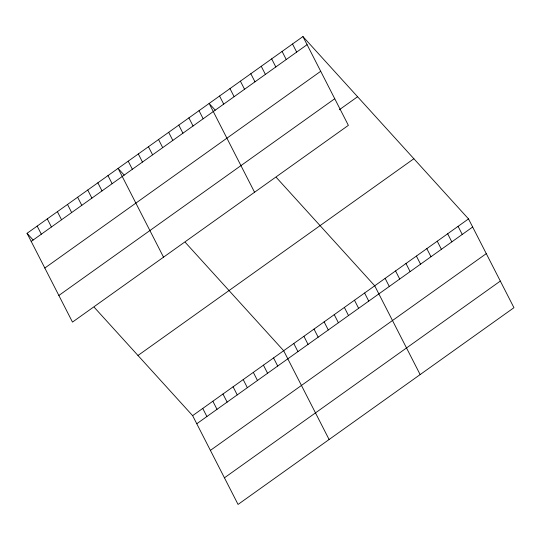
<?xml version="1.0" encoding="UTF-8"?>
<svg xmlns="http://www.w3.org/2000/svg" width="541" height="541" viewBox="0 0 541 541"><rect width="100%" height="100%" fill="white"/><g stroke="black" fill="none" stroke-linecap="round" stroke-linejoin="round"><path stroke-width="0.81" d="M302.94 36.565L348.37 125.35L72.487 322.091L27.05 233.306L302.94 36.565L468.513 218.909L513.95 307.694L238.06 504.435L192.63 415.65L94.202 307.261M31.195 241.414L307.085 44.666M44.822 268.038L320.712 71.29M58.861 295.467L334.751 98.726M339.342 109.742L357.581 96.738M137.989 355.478L413.872 158.736M192.63 415.65L468.513 218.909M196.775 423.752L472.665 227.01M210.402 450.382L486.285 253.634M224.434 477.811L500.324 281.07M215.21 110.141L209.137 103.453L254.568 192.244M276.289 177.407L374.717 285.797L420.147 374.588M124.166 175.068L118.094 168.379L163.524 257.171M185.245 242.334L283.673 350.724L329.104 439.508M27.05 233.306L33.123 239.994M458.092 226.341L462.237 234.442M447.671 233.773L451.816 241.874M437.25 241.205L441.395 249.306M426.829 248.637L430.974 256.738M416.401 256.069L420.553 264.17M405.98 263.501L410.125 271.602M292.519 43.997L296.664 52.098M395.559 270.933L399.704 279.041M282.091 51.429L286.243 59.53M385.138 278.365L389.283 286.473M271.67 58.861L275.815 66.962M261.249 66.293L265.394 74.394M364.6 293.012L368.746 301.114M250.828 73.725L254.973 81.826M354.483 300.228L358.629 308.329M240.4 81.157L244.552 89.265M344.367 307.444L348.512 315.545M229.979 88.589L234.125 96.697M334.25 314.652L338.395 322.761M219.558 96.021L223.704 104.129M324.133 321.868L328.279 329.976M314.017 329.084L318.162 337.185M199.02 110.668L203.166 118.777M303.9 336.299L308.052 344.401M188.904 117.884L193.049 125.985M293.783 343.508L297.935 351.616M178.787 125.099L182.932 133.201M168.67 132.315L172.822 140.417M273.557 357.939L277.702 366.041M158.554 139.524L162.706 147.632M263.44 365.155L267.585 373.256M148.444 146.739L152.589 154.841M253.323 372.37L257.469 380.472M138.327 153.955L142.472 162.057M243.207 379.579L247.352 387.687M128.21 161.171L132.356 169.272M233.09 386.795L237.235 394.896M222.973 394.01L227.125 402.112M107.977 175.595L112.122 183.697M212.856 401.226L217.009 409.327M97.86 182.811L102.006 190.912M202.747 408.435L206.892 416.543M87.743 190.026L91.889 198.128M77.627 197.235L81.779 205.343M67.517 204.451L71.662 212.552M57.4 211.666L61.546 219.768M47.283 218.882L51.429 226.983M37.167 226.091L41.312 234.199"/></g></svg>
